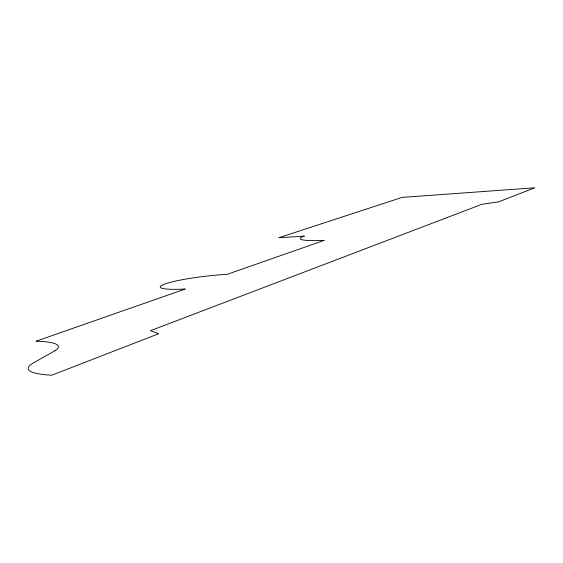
<?xml version="1.0" encoding="UTF-8"?>
<svg xmlns="http://www.w3.org/2000/svg" width="563" height="563" viewBox="0 0 563 563"><rect width="100%" height="100%" fill="white"/><g stroke="black" fill="none" stroke-linecap="round" stroke-linejoin="round"><path stroke-width="0.84" d="M54.942 350.735L33.618 362.797A94.922 14.561 -7.2 0 0 51.768 375.211L158.71 333.725L150.504 330.685L481.886 204.306L498.508 201.885L534.85 187.789L402.137 197.388L278.776 237.741L304.449 236.094A50.332 5.032 -6.1 0 0 324.26 240.359L227.163 274.336A46.722 5.51 -6.6 0 0 165.24 283.872A46.722 5.51 -6.6 0 0 185.206 289.023L36.123 341.199A90.108 12.766 -7.8 0 1 54.942 350.735"/></g></svg>
